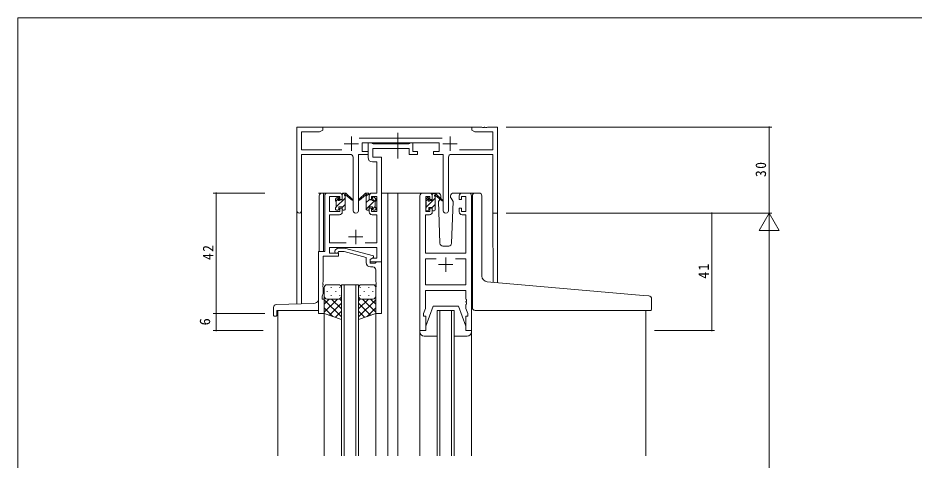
# Model space of a CAD drawing. Units: millimetres on the paper. Extents: x -420 to 373, y -297 to 267.
# Drawn here: x -417.7 to -105.1, y 110 to 264.4 of the extents above; entities that cross this region are included whole.
import ezdxf
from ezdxf.enums import TextEntityAlignment as Align

# ---------------------------------------------------------------- set-up
doc = ezdxf.new("R2010")
doc.units = ezdxf.units.MM
doc.linetypes.add('CHAIN2', pattern=[12, 9, -1, 1, -1])
for name, color, linetype, lineweight in [('0-1_YKK_ZWAK', 7, 'Continuous', 9), ('0-3_YKK_12', 2, 'Continuous', 9), ('0-4_YKK_D', 6, 'Continuous', 9), ('0-6_YKK_13', 4, 'Continuous', 9), ('0-7_YKK_11', 7, 'Continuous', 9)]:
    doc.layers.add(name, color=color, linetype=linetype, lineweight=lineweight)
doc.styles.add('ＭＳ ゴシック', font='')
doc.styles.get('ＭＳ ゴシック').set_extended_font_data('MS Gothic')

msp = doc.modelspace()

# ---------------------------------------------------------------- linework, layer by layer
at = {"layer": '0-1_YKK_ZWAK'}
for p in [(-417.7, -260.6), (352.3, 264.4)]:
    msp.add_line(p, (-417.7, 264.4), dxfattribs=at)
at = {"layer": '0-3_YKK_12'}
for p, q in [((-311.85, 226.233), (-258.85, 226.233)), ((-307.85, 203.233), (-312.852, 203.233)), ((-290.85, 203.233), (-285.15, 203.233)), ((-288.65, 203.233), (-288.65, 111.483)), ((-285.15, 203.233), (-276.45, 203.233)), ((-285.15, 203.233), (-285.15, 111.483)), ((-260.45, 203.233), (-258.21, 203.233)), ((-320.35, 164.52), (-320.35, 197.048)), ((-318.72, 164.577), (-318.72, 197.048)), ((-251.957, 172.056), (-251.98, 196.233)), ((-250.35, 196.233), (-251.98, 196.233)), ((-250.35, 196.233), (-250.35, 171.916)), ((-304.852, 171.233), (-298.852, 171.233)), ((-304.852, 111.483), (-304.852, 171.233)), ((-303.852, 171.233), (-303.852, 111.483)), ((-299.852, 111.483), (-299.852, 171.233)), ((-298.852, 171.233), (-298.852, 111.483)), ((-327.05, 162.233), (-327.05, 111.483)), ((-310.85, 161.733), (-310.85, 111.483)), ((-292.852, 161.733), (-292.852, 111.483)), ((-277.45, 160.647), (-277.45, 111.483)), ((-271.45, 162.233), (-265.45, 162.233)), ((-271.45, 111.483), (-271.45, 162.233)), ((-270.45, 162.233), (-270.45, 111.483)), ((-266.45, 111.483), (-266.45, 162.233)), ((-265.45, 162.233), (-265.45, 111.483)), ((-259.45, 160.647), (-259.45, 111.483)), ((-198.65, 162.218), (-198.65, 111.483))]:
    msp.add_line(p, q, dxfattribs=at)
at = {"layer": '0-4_YKK_D'}
for p, q in [((-247.35, 226.233), (-154.65, 226.233)), ((-155.65, 196.233), (-155.65, 226.233)), ((-331.55, 203.233), (-349.55, 203.233)), ((-348.55, 161.233), (-348.55, 203.233)), ((-247.35, 196.233), (-154.65, 196.233)), ((-247.35, 196.233), (-174.65, 196.233)), ((-247.35, 196.233), (-154.65, 196.233)), ((-175.65, 155.233), (-175.65, 196.233)), ((-155.65, 196.233), (-159.15, 190.171)), ((-155.65, 196.233), (-152.15, 190.171)), ((-155.65, 196.233), (-155.65, 184.109)), ((-159.15, 190.171), (-152.15, 190.171)), ((-155.65, 189.233), (-155.65, -146.767)), ((-332.172, 161.233), (-349.55, 161.233)), ((-331.55, 161.233), (-349.55, 161.233)), ((-348.55, 155.233), (-348.55, 161.233)), ((-332.172, 155.233), (-349.55, 155.233)), ((-195.65, 155.233), (-174.65, 155.233))]:
    msp.add_line(p, q, dxfattribs=at)
for centre, start, end in [((-155.65, 226.233), 90, 270), ((-155.65, 226.233), 270, 90), ((-348.55, 203.233), 90, 270), ((-348.55, 203.233), 270, 90), ((-175.65, 196.233), 90, 270), ((-175.65, 196.233), 270, 90), ((-348.55, 161.233), 90, 270), ((-348.55, 161.233), 90, 270), ((-348.55, 161.233), 270, 90), ((-348.55, 161.233), 270, 90), ((-348.55, 155.233), 90, 270), ((-348.55, 155.233), 270, 90), ((-175.65, 155.233), 90, 270), ((-175.65, 155.233), 270, 90)]:
    msp.add_arc(centre, 0.106, start, end, dxfattribs=at)
at = {"layer": '0-6_YKK_13', "linetype": 'CHAIN2'}
msp.add_line((-285.152, 215.303), (-285.152, 225.291), dxfattribs=at)
at = {"layer": '0-6_YKK_13'}
for p, q in [((-311.05, 203.233), (-311.55, 203.233)), ((-311.05, 182.863), (-311.05, 203.233)), ((-304.551, 202.722), (-304.039, 203.233)), ((-304.251, 203.233), (-303.46, 203.233)), ((-303.551, 202.733), (-303.551, 203.233)), ((-295.45, 203.233), (-296.24, 203.233)), ((-296.15, 202.733), (-296.15, 203.233)), ((-271.163, 203.233), (-274.15, 203.233)), ((-262.75, 203.233), (-265.737, 203.233)), ((-258.15, 203.233), (-256.85, 203.233)), ((-312.55, 182.863), (-312.55, 202.233)), ((-306.851, 200.533), (-306.851, 201.133)), ((-306.829, 200.443), (-305.751, 201.522)), ((-306.763, 201.345), (-306.263, 201.845)), ((-306.651, 198.376), (-303.551, 201.476)), ((-306.651, 198.233), (-306.651, 200.333)), ((-305.751, 201.633), (-305.751, 201.294)), ((-305.29, 200.833), (-304.551, 200.833)), ((-304.551, 200.833), (-304.551, 202.933)), ((-303.551, 197.533), (-303.551, 202.133)), ((-303.267, 203.163), (-301.084, 201.115)), ((-301.117, 200.77), (-303.257, 202.467)), ((-296.434, 203.163), (-298.616, 201.115)), ((-298.583, 200.77), (-296.443, 202.467)), ((-296.15, 202.142), (-295.197, 203.095)), ((-296.15, 197.533), (-296.15, 202.133)), ((-296.15, 197.652), (-292.85, 200.952)), ((-296.15, 199.897), (-295.15, 200.897)), ((-295.15, 200.833), (-295.15, 202.933)), ((-294.411, 200.833), (-295.15, 200.833)), ((-293.95, 201.633), (-293.95, 201.294)), ((-292.938, 201.345), (-293.438, 201.845)), ((-293.05, 198.233), (-293.05, 200.333)), ((-292.85, 200.533), (-292.85, 201.133)), ((-275.45, 200.392), (-274.354, 201.487)), ((-275.45, 200.333), (-275.45, 200.933)), ((-275.362, 201.145), (-274.862, 201.645)), ((-275.25, 198.347), (-272.15, 201.447)), ((-275.25, 198.033), (-275.25, 200.133)), ((-274.35, 201.433), (-274.35, 201.094)), ((-273.889, 200.633), (-273.15, 200.633)), ((-273.15, 202.692), (-272.808, 203.033)), ((-273.15, 200.633), (-273.15, 202.733)), ((-272.85, 203.033), (-272.059, 203.033)), ((-272.15, 202.533), (-272.15, 203.033)), ((-272.15, 197.333), (-272.15, 201.933)), ((-271.866, 202.963), (-269.683, 200.915)), ((-269.716, 200.57), (-271.856, 202.267)), ((-270.55, 201.032), (-270.993, 200.266)), ((-270.993, 200.266), (-270.484, 185.698)), ((-270.145, 201.733), (-270.364, 201.354)), ((-270.164, 202.268), (-270.145, 201.733)), ((-266.755, 201.733), (-266.736, 202.268)), ((-266.606, 201.475), (-266.755, 201.733)), ((-265.908, 200.266), (-266.606, 201.475)), ((-266.416, 185.698), (-265.908, 200.266)), ((-259.15, 172.686), (-259.15, 202.233)), ((-255.85, 174.23), (-255.85, 202.233)), ((-306.851, 197.533), (-306.851, 198.033)), ((-306.051, 197.233), (-306.551, 197.233)), ((-305.751, 198.433), (-304.551, 198.433)), ((-305.751, 198.433), (-305.751, 197.533)), ((-304.551, 198.231), (-303.551, 199.231)), ((-304.551, 198.433), (-304.551, 197.533)), ((-303.851, 197.233), (-304.251, 197.233)), ((-295.85, 197.233), (-295.45, 197.233)), ((-295.15, 198.433), (-295.15, 197.533)), ((-293.95, 198.433), (-295.15, 198.433)), ((-293.95, 197.607), (-293.05, 198.507)), ((-293.95, 198.433), (-293.95, 197.533)), ((-293.65, 197.233), (-293.15, 197.233)), ((-292.85, 197.533), (-292.85, 198.033)), ((-275.45, 197.333), (-275.45, 197.833)), ((-274.65, 197.033), (-275.15, 197.033)), ((-274.35, 198.233), (-273.15, 198.233)), ((-274.35, 198.233), (-274.35, 197.333)), ((-273.15, 198.202), (-272.15, 199.202)), ((-273.15, 198.233), (-273.15, 197.333)), ((-272.45, 197.033), (-272.85, 197.033)), ((-269.484, 184.733), (-267.416, 184.733)), ((-259.15, 163.218), (-259.15, 172.686)), ((-199.563, 167.472), (-254.024, 172.237)), ((-310.852, 170.233), (-310.852, 167.233)), ((-309.932, 168.87), (-309.732, 168.87)), ((-305.852, 171.233), (-309.852, 171.233)), ((-308.517, 170.285), (-308.317, 170.285)), ((-306.902, 168.87), (-306.702, 168.87)), ((-305.487, 170.285), (-305.287, 170.285)), ((-304.852, 167.233), (-304.852, 170.233)), ((-298.854, 167.233), (-298.854, 170.233)), ((-298.219, 170.285), (-298.419, 170.285)), ((-297.854, 171.233), (-293.854, 171.233)), ((-296.804, 168.87), (-297.004, 168.87)), ((-295.189, 170.285), (-295.389, 170.285)), ((-293.774, 168.87), (-293.974, 168.87)), ((-292.854, 170.233), (-292.854, 167.233)), ((-259.45, 168.218), (-259.45, 169.033)), ((-310.852, 161.233), (-310.852, 167.233)), ((-306.232, 166.234), (-310.852, 161.613)), ((-309.06, 166.233), (-310.852, 164.442)), ((-310.852, 165.965), (-304.852, 159.965)), ((-309.852, 166.233), (-306.252, 166.233)), ((-309.452, 166.233), (-305.852, 166.233)), ((-308.517, 167.455), (-308.317, 167.455)), ((-308.292, 166.233), (-304.852, 162.793)), ((-305.52, 166.29), (-304.852, 165.622)), ((-305.487, 167.455), (-305.287, 167.455)), ((-304.852, 167.455), (-304.852, 159.09)), ((-298.854, 167.455), (-298.854, 159.09)), ((-298.186, 166.29), (-298.854, 165.622)), ((-295.414, 166.233), (-298.854, 162.793)), ((-292.854, 165.965), (-298.854, 159.965)), ((-298.219, 167.455), (-298.419, 167.455)), ((-294.254, 166.233), (-297.854, 166.233)), ((-297.474, 166.234), (-292.854, 161.613)), ((-293.854, 166.233), (-297.454, 166.233)), ((-295.189, 167.455), (-295.389, 167.455)), ((-294.646, 166.233), (-292.854, 164.442)), ((-292.854, 161.233), (-292.854, 167.233)), ((-197.563, 167.297), (-199.563, 167.472)), ((-196.65, 162.518), (-196.65, 166.301)), ((-328.55, 160.533), (-328.55, 163.268)), ((-314.48, 164.725), (-327.585, 164.267)), ((-310.852, 163.137), (-307.891, 160.176)), ((-304.852, 164.785), (-309.048, 160.589)), ((-298.854, 164.785), (-294.658, 160.589)), ((-292.854, 163.137), (-295.815, 160.176)), ((-275.45, 156.733), (-272.85, 163.733)), ((-272.85, 163.733), (-264.05, 163.733)), ((-261.45, 156.733), (-264.05, 163.733)), ((-328.25, 160.233), (-327.65, 160.233)), ((-312.85, 162.233), (-327.35, 162.233)), ((-327.35, 160.533), (-327.35, 162.233)), ((-304.852, 159.09), (-310.852, 161.233)), ((-304.852, 161.956), (-306.964, 159.845)), ((-298.854, 161.956), (-296.742, 159.845)), ((-298.854, 159.09), (-292.854, 161.233)), ((-258.15, 162.218), (-199.65, 162.218)), ((-196.95, 162.218), (-199.65, 162.218)), ((-275.45, 155.233), (-275.45, 156.733)), ((-261.45, 156.733), (-261.45, 155.233)), ((-277.45, 155.233), (-275.45, 155.233)), ((-277.45, 154.733), (-277.45, 155.233)), ((-271.45, 153.233), (-275.95, 153.233)), ((-260.95, 153.233), (-265.45, 153.233)), ((-261.45, 155.233), (-259.45, 155.233)), ((-259.45, 155.233), (-259.45, 154.733))]:
    msp.add_line(p, q, dxfattribs=at)
for centre, radius, start, end in [((-311.55, 202.233), 1, 90, 180), ((-304.251, 202.933), 0.3, 90, 180), ((-303.46, 202.933), 0.3, 49.8974, 90), ((-296.24, 202.933), 0.3, 90, 130.10258), ((-295.45, 202.933), 0.3, 0, 90), ((-271.163, 202.233), 1, 2, 90), ((-265.737, 202.233), 1, 90, 178), ((-258.15, 202.233), 1, 90, 180), ((-256.85, 202.233), 1, 0, 90), ((-306.551, 201.133), 0.3, 135, 180), ((-306.651, 200.533), 0.2, 180, 270), ((-306.051, 201.633), 0.3, 0, 135), ((-305.751, 200.833), 0.25, 123.05573, 326.94426), ((-306.051, 201.294), 0.3, 303.05573, 0), ((-305.29, 200.533), 0.3, 90, 146.94426), ((-303.551, 202.533), 0.2, 20.88332, 233.1301), ((-303.851, 202.133), 0.3, 0, 53.1301), ((-303.083, 202.712), 0.3, 200.88332, 234.62001), ((-301.001, 200.933), 0.2, 234.62001, 114.62001), ((-298.699, 200.933), 0.2, 65.37997, 305.37997), ((-296.617, 202.712), 0.3, 305.37997, 339.11667), ((-296.15, 202.533), 0.2, 306.86989, 159.11667), ((-295.85, 202.133), 0.3, 126.86989, 180), ((-294.411, 200.533), 0.3, 33.05573, 90), ((-293.95, 200.833), 0.25, 213.05573, 56.94426), ((-293.65, 201.633), 0.3, 45, 180), ((-293.65, 201.294), 0.3, 180, 236.94426), ((-293.05, 200.533), 0.2, 270, 0), ((-293.15, 201.133), 0.3, 0, 45), ((-275.15, 200.933), 0.3, 135, 180), ((-275.25, 200.333), 0.2, 180, 270), ((-274.65, 201.433), 0.3, 0, 135), ((-274.35, 200.633), 0.25, 123.05573, 326.94426), ((-274.65, 201.094), 0.3, 303.05573, 0), ((-273.889, 200.333), 0.3, 90, 146.94426), ((-272.85, 202.733), 0.3, 90, 180), ((-272.15, 202.333), 0.2, 20.88332, 233.1301), ((-272.45, 201.933), 0.3, 0, 53.1301), ((-272.059, 202.733), 0.3, 49.8974, 90), ((-271.682, 202.511), 0.3, 200.88332, 234.62001), ((-269.6, 200.733), 0.2, 234.62001, 114.62001), ((-306.651, 198.033), 0.2, 90, 180), ((-306.551, 197.533), 0.3, 180, 270), ((-306.051, 197.533), 0.3, 270, 0), ((-304.251, 197.533), 0.3, 180, 270), ((-303.851, 197.533), 0.3, 270, 0), ((-295.85, 197.533), 0.3, 180, 270), ((-295.45, 197.533), 0.3, 270, 0), ((-293.65, 197.533), 0.3, 180, 270), ((-293.15, 197.533), 0.3, 270, 0), ((-293.05, 198.033), 0.2, 0, 90), ((-275.25, 197.833), 0.2, 90, 180), ((-275.15, 197.333), 0.3, 180, 270), ((-274.65, 197.333), 0.3, 270, 0), ((-272.85, 197.333), 0.3, 180, 270), ((-272.45, 197.333), 0.3, 270, 0), ((-269.484, 185.733), 1, 182, 270), ((-267.416, 185.733), 1, 270, 358), ((-253.85, 174.23), 2, 180, 264.99998), ((-309.852, 170.233), 1, 90, 180), ((-305.852, 170.233), 1, 0, 90), ((-297.854, 170.233), 1, 90, 180), ((-293.854, 170.233), 1, 0, 90), ((-309.852, 167.233), 1, 180, 270), ((-309.852, 167.233), 1, 180, 270), ((-305.852, 167.233), 1, 270, 0), ((-305.852, 167.233), 1, 270, 0), ((-297.854, 167.233), 1, 180, 270), ((-297.854, 167.233), 1, 180, 270), ((-293.854, 167.233), 1, 270, 0), ((-293.854, 167.233), 1, 270, 0), ((-197.65, 166.301), 1, 0, 85), ((-327.55, 163.268), 1, 91.99998, 180), ((-314.55, 166.723), 2, 272, 328.2117), ((-258.15, 163.218), 1, 180, 224.427), ((-328.25, 160.533), 0.3, 180, 270), ((-327.65, 160.533), 0.3, 270, 0), ((-258.15, 163.218), 1, 224.427, 238.63306), ((-258.15, 163.218), 1, 224.427, 270), ((-196.95, 162.518), 0.3, 270, 0), ((-275.95, 154.733), 1.5, 180, 270), ((-260.95, 154.733), 1.5, 270, 0)]:
    msp.add_arc(centre, radius, start, end, dxfattribs=at)
at = {"layer": '0-7_YKK_11'}
for p, q in [((-301.35, 222.933), (-301.35, 217.933)), ((-269.648, 222.363), (-298.658, 222.363)), ((-266.95, 222.933), (-266.95, 217.933)), ((-303.85, 220.433), (-298.85, 220.433)), ((-269.45, 220.433), (-264.45, 220.433)), ((-300.8, 215.733), (-300.8, 197.183)), ((-267.5, 197.183), (-267.5, 215.733)), ((-305.55, 203.233), (-309.65, 203.233)), ((-276.45, 203.233), (-274.15, 203.233)), ((-262.75, 203.233), (-260.45, 203.233)), ((-302.35, 187.933), (-297.35, 187.933)), ((-299.85, 190.433), (-299.85, 185.433)), ((-270.95, 178.233), (-265.95, 178.233)), ((-268.45, 180.733), (-268.45, 175.733)), ((-265.1, 180.303), (-261.38, 180.303)), ((-293.852, 177.433), (-294.652, 177.433))]:
    msp.add_line(p, q, dxfattribs=at)
for points in [[(-304.701, 218.363), (-318.72, 218.363), (-318.72, 224.603), (-312.441, 224.603), (-311.35, 225.233), (-311.35, 226.233), (-320.35, 226.233), (-320.35, 197.048)], [(-266.5, 216.733), (-251.98, 216.733), (-251.98, 196.233), (-250.35, 196.233), (-250.35, 226.233), (-253.892, 226.233), (-254.075, 226.113), (-254.625, 226.113), (-254.808, 226.233), (-254.892, 226.233), (-255.075, 226.113), (-255.625, 226.113), (-255.808, 226.233), (-259.35, 226.233), (-259.35, 225.233), (-258.259, 224.603), (-251.98, 224.603), (-251.98, 218.363), (-263.6, 218.363)], [(-310.65, 202.233), (-310.65, 182.863), (-312.85, 182.863), (-312.85, 161.233), (-310.85, 161.233), (-310.85, 166.233), (-311.55, 166.233), (-311.55, 167.233), (-311.22, 168.14), (-311.22, 170.275), (-311.34, 170.458), (-311.34, 171.008), (-311.22, 171.192), (-311.22, 171.275), (-311.34, 171.458), (-311.34, 172.008), (-311.22, 172.192), (-311.22, 181.233), (-305.85, 181.233), (-305.85, 182.233), (-309.02, 182.233), (-309.02, 184.233), (-292.48, 184.233), (-292.48, 180.533), (-293.984, 180.533), (-294.85, 180.033), (-294.85, 179.233), (-290.85, 179.233), (-290.85, 203.233), (-290.85, 215.733), (-293.92, 215.733), (-293.92, 218.803), (-281.15, 218.803), (-281.15, 216.733), (-278.25, 216.733), (-278.25, 217.733), (-279.95, 217.733), (-279.95, 220.733), (-280.85, 220.733), (-281.125, 220.553)], [(-298.9, 197.183), (-298.9, 216.733), (-295.55, 216.733), (-295.55, 217.733), (-297.55, 217.733), (-297.55, 220.733), (-270.75, 220.733), (-270.75, 217.733), (-272.75, 217.733), (-272.75, 216.733), (-269.4, 216.733), (-269.4, 197.183)], [(-281.125, 220.553), (-281.308, 220.433), (-293.762, 220.433), (-293.945, 220.553), (-294.22, 220.733), (-295.55, 220.733), (-295.55, 215.603)], [(-318.72, 197.048), (-318.72, 216.733), (-301.8, 216.733)], [(-294.05, 214.103), (-292.48, 214.103), (-292.48, 203.233), (-294.15, 203.233)], [(-304.55, 196.633), (-304.55, 197.933), (-305.35, 197.933), (-305.35, 196.833), (-309.02, 196.833), (-309.02, 202.033), (-305.35, 202.033), (-305.35, 200.933), (-304.55, 200.933), (-304.55, 202.233)], [(-295.15, 202.233), (-295.15, 200.933), (-294.35, 200.933), (-294.35, 202.033), (-292.48, 202.033), (-292.48, 196.833), (-294.35, 196.833), (-294.35, 197.933), (-295.15, 197.933), (-295.15, 196.633)], [(-259.45, 202.233), (-259.45, 155.233), (-261.45, 155.233), (-261.45, 160.233), (-260.75, 160.233), (-260.75, 161.233), (-261.38, 162.964), (-261.38, 164.275), (-261.26, 164.458), (-261.26, 165.008), (-261.38, 165.191), (-261.38, 165.275), (-261.26, 165.458), (-261.26, 166.008), (-261.38, 166.191), (-261.38, 169.233), (-275.52, 169.233), (-275.52, 162.964), (-276.15, 161.233), (-276.15, 160.233), (-275.45, 160.233), (-275.45, 155.233), (-277.45, 155.233), (-277.45, 202.233)], [(-273.15, 202.233), (-273.15, 200.933), (-273.95, 200.933), (-273.95, 202.033), (-275.45, 202.033), (-275.45, 196.833), (-273.95, 196.833), (-273.95, 197.933), (-273.15, 197.933), (-273.15, 196.633)], [(-263.75, 196.633), (-263.75, 197.933), (-262.95, 197.933), (-262.95, 196.833), (-261.45, 196.833), (-261.45, 202.033), (-262.95, 202.033), (-262.95, 200.933), (-263.75, 200.933), (-263.75, 202.233)], [(-303.201, 185.863), (-309.02, 185.863), (-309.02, 195.633), (-305.55, 195.633)], [(-294.15, 195.633), (-292.48, 195.633), (-292.48, 185.863), (-296.5, 185.863)], [(-274.15, 195.633), (-275.52, 195.633), (-275.52, 182.233), (-261.38, 182.233), (-261.38, 195.633), (-262.75, 195.633)], [(-306.976, 183.258), (-306.201, 184.033), (-303.755, 184.033), (-293.652, 181.326), (-293.652, 180.726), (-294.852, 180.033), (-294.852, 178.733), (-293.052, 178.733), (-292.852, 178.933), (-292.552, 179.233), (-290.852, 179.233)], [(-296.152, 178.933), (-296.152, 180.754), (-303.913, 182.833), (-305.703, 182.833), (-306.128, 182.409)], [(-290.852, 179.233), (-290.852, 161.233), (-292.852, 161.233), (-292.852, 170.275), (-292.732, 170.458), (-292.732, 171.008), (-292.852, 171.192), (-292.852, 171.275), (-292.732, 171.458), (-292.732, 172.008), (-292.852, 172.192), (-292.852, 176.433)], [(-265.1, 180.303), (-261.38, 180.303), (-261.38, 171.163), (-275.52, 171.163), (-275.52, 180.303), (-271.801, 180.303)]]:
    msp.add_lwpolyline(points, dxfattribs=at)
for centre, radius, start, end in [((-301.8, 215.733), 1, 0, 89.99998), ((-266.5, 215.733), 1, 90, 179.99998), ((-294.05, 215.603), 1.5, 180, 269.99998), ((-309.65, 202.233), 1, 90, 179.99998), ((-305.55, 202.233), 1, 0, 89.99998), ((-294.15, 202.233), 1, 90, 179.99998), ((-276.45, 202.233), 1, 90, 179.99998), ((-274.15, 202.233), 1, 0, 89.99998), ((-262.75, 202.233), 1, 90, 179.99998), ((-260.45, 202.233), 1, 0, 89.99998), ((-319.535, 197.048), 0.815, 179.99998, 0), ((-299.85, 197.183), 0.95, 179.99998, 0), ((-268.45, 197.183), 0.95, 179.99998, 0), ((-305.55, 196.633), 1, 270, 359.99998), ((-294.15, 196.633), 1, 180, 269.99998), ((-274.15, 196.633), 1, 270, 359.99998), ((-262.75, 196.633), 1, 180, 269.99998), ((-306.552, 182.833), 0.6, 134.99998, 315), ((-294.652, 178.933), 1.5, 180, 269.99998), ((-293.852, 176.433), 1, 0, 89.99998)]:
    msp.add_arc(centre, radius, start, end, dxfattribs=at)

# ---------------------------------------------------------------- texts
at = {"layer": '0-4_YKK_D', "color": 3, "style": 'ＭＳ ゴシック'}
msp.add_text('6', height=3.666, rotation=90, dxfattribs=at).set_placement((-349.55, 157.033), align=Align.BOTTOM_LEFT)
at = {"layer": '0-4_YKK_D', "color": 3, "char_height": 3.666, "attachment_point": 7, "rotation": 90, "style": 'ＭＳ ゴシック'}
for s, insert in [('\\T1.21;\\W0.95;30', (-156.65, 208.833)), ('\\T1.21;\\W0.95;42', (-349.55, 179.833)), ('\\T1.21;\\W0.95;41', (-176.65, 173.333))]:
    msp.add_mtext(s, dxfattribs=dict(at, insert=insert))

doc.saveas('drawing.dxf')
